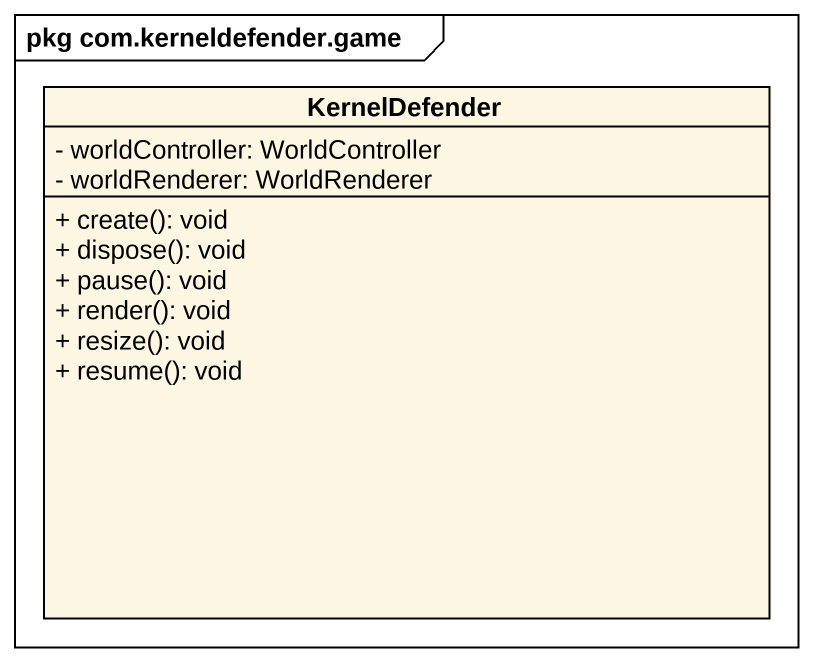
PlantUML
@startuml
mainframe pkg com.kerneldefender.game
hide circle
hide empty members
skinparam classAttributeIconSize 0
class KernelDefender {
  - worldController: WorldController
  - worldRenderer: WorldRenderer
  + create(): void
  + dispose(): void
  + pause(): void
  + render(): void
  + resize(): void
  + resume(): void
}
@enduml
